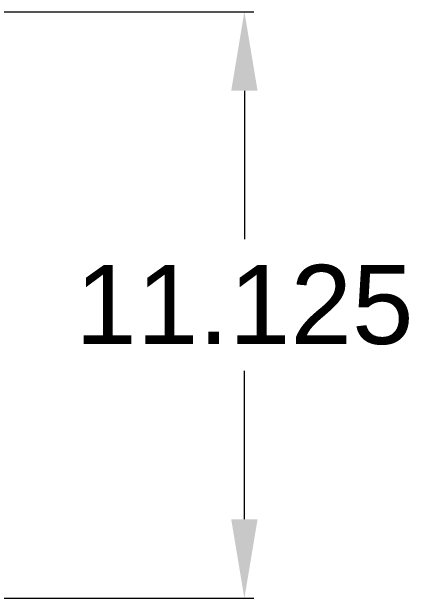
# Model space of a CAD drawing. Extents: x 17.3 to 58.6, y 21.7 to 91.7.
# Drawn here: x 51.06 to 58.59, y 25.4 to 36.52 of the extents above; entities that cross this region are included whole.
import ezdxf

# ---------------------------------------------------------------- set-up
doc = ezdxf.new("R2010")
doc.units = 0
doc.header["$MEASUREMENT"] = 0
doc.layers.get('0').update_dxf_attribs({"linetype": 'CONTINUOUS'})
doc.styles.get("Standard").update_dxf_attribs({"font": 'arial.ttf'})
doc.dimstyles.new('2', dxfattribs={"dimtxt": 1.5, "dimasz": 1.5, "dimexe": 0.18, "dimexo": 0, "dimgap": 0.5, "dimtad": 0, "dimtih": 1, "dimtoh": 1, "dimdec": 3, "dimzin": 0, "dimdsep": 46, "dimtxsty": 'Standard', "dimcen": 0.09, "dimclrd": 7, "dimadec": 0, "dimazin": 0, "dimtfac": 1, "dimtdec": 3, "dimtofl": 0, "dimtmove": 2, "dimatfit": 3, "dimfxl": 1, "dimtolj": 1, "dimtzin": 0, "dimlwd": 15, "dimlwe": 15, "dimarcsym": 0})

# ---------------------------------------------------------------- blocks, each defined once
blk = doc.blocks.new('*D73')
at = {"color": 0, "linetype": 'Continuous', "lineweight": 15, "transparency": 16777216}
for p, q in [((49.511, 36.525), (55.644, 36.525)), ((50.268, 25.4), (55.644, 25.4))]:
    blk.add_line(p, q, dxfattribs=at)
at = {"color": 7, "linetype": 'Continuous', "lineweight": 15, "transparency": 16777216}
for p, q in [((55.464, 35.025), (55.464, 32.212)), ((55.464, 26.9), (55.464, 29.712))]:
    blk.add_line(p, q, dxfattribs=at)
at = {"color": 7, "linetype": 'Continuous', "transparency": 16777216}
for points in [[(55.214, 35.025), (55.714, 35.025), (55.464, 36.525)], [(55.214, 26.9), (55.714, 26.9), (55.464, 25.4)]]:
    blk.add_solid(points, dxfattribs=at)
at = {"color": 0, "linetype": 'Continuous', "transparency": 16777216, "insert": (55.464, 30.962), "char_height": 1.5, "attachment_point": 5}
blk.add_mtext('\\A1;11.125', dxfattribs=at)

msp = doc.modelspace()

# ---------------------------------------------------------------- dimensions: what is measured, and where the dimension line sits
at = {"linetype": 'Continuous'}
dim = msp.add_linear_dim(base=(55.463554, 25.4), p1=(49.51095, 36.524946), p2=(50.268124, 25.4), angle=90, dimstyle='2', dxfattribs=at)
dim.commit()
dim.dimension.update_dxf_attribs({"geometry": '*D73', "text_midpoint": (55.463554, 30.962473), "dimtype": 160})

doc.saveas('drawing.dxf')
